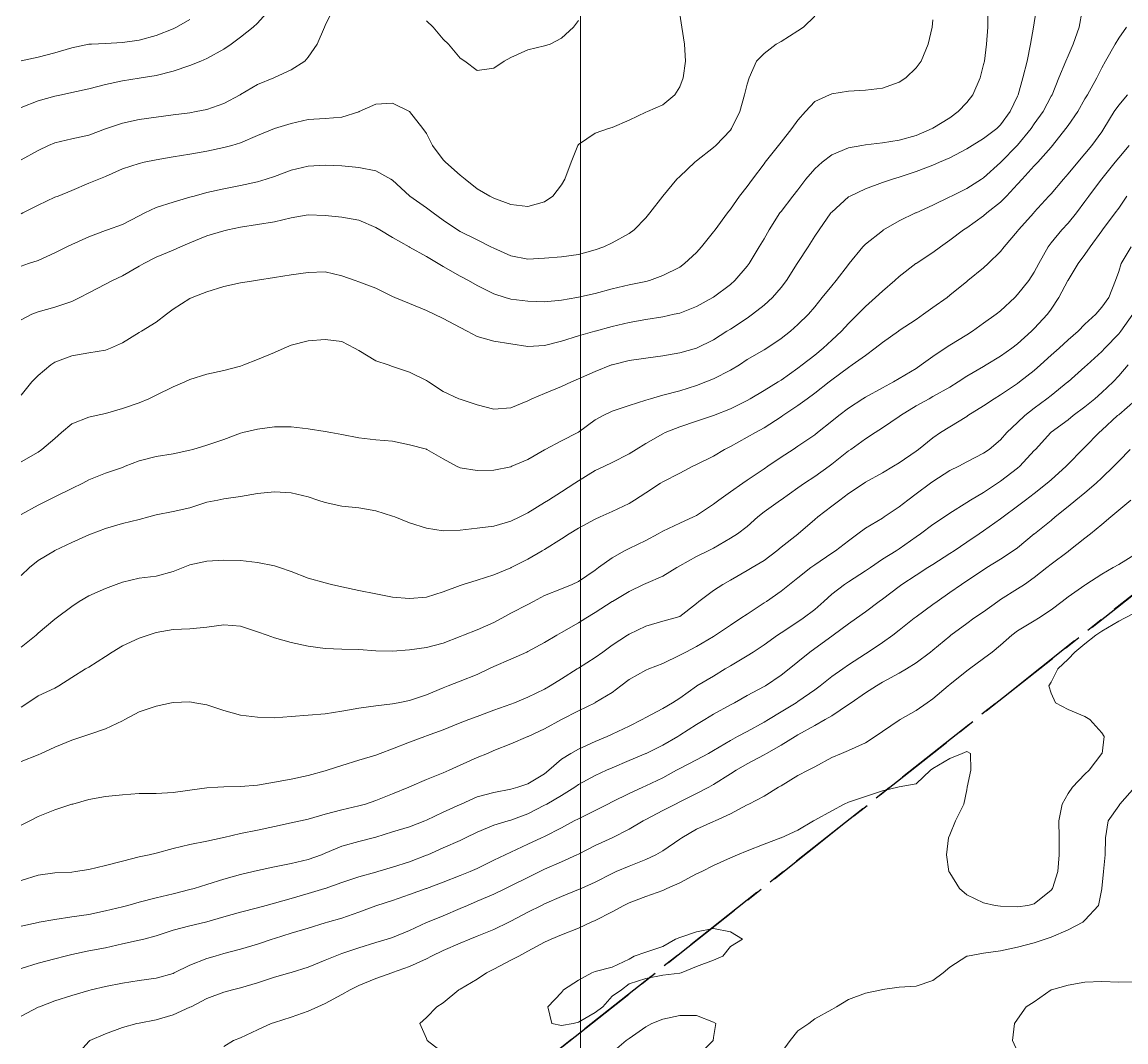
# Model space of a CAD drawing. Header units: centimetres. Extents: x 0 to 642158, y -847 to 649707.
# Drawn here: x 617150.28 to 617182.96, y 620206.21 to 620236.4 of the extents above; entities that cross this region are included whole.
import ezdxf

# ---------------------------------------------------------------- set-up
doc = ezdxf.new("R2010")
doc.units = ezdxf.units.CM
doc.header["$MEASUREMENT"] = 0
doc.linetypes.add('CENTERX2', pattern=[4, 2.5, -0.5, 0.5, -0.5])
doc.layers.add('MEV_grille', color=254, linetype='Continuous', lineweight=9)
doc.layers.add('WAL_topographie 0.5', color=253, linetype='Continuous', lineweight=20)
doc.layers.add('SPW_parcellaire cadastral', color=7, linetype='CENTERX2', lineweight=25, true_color=0xff0542)

# ---------------------------------------------------------------- blocks, each defined once
blk = doc.blocks.new('*U112')
at = {"layer": 'MEV_grille', "transparency": 33554687}
blk.add_lwpolyline([(0, 1825.476), (0, -1825.476)], dxfattribs=at)
blk = doc.blocks.new('*U113')
at = {"layer": 'MEV_grille', "color": 0, "linetype": 'ByBlock', "lineweight": -2, "transparency": 16777216}
blk.add_blockref('*U112', (1800, 0), dxfattribs=at)

msp = doc.modelspace()

# ---------------------------------------------------------------- linework, layer by layer
at = {"layer": 'SPW_parcellaire cadastral'}
for points in [[(617146.257, 620375.609), (617171.917, 620342.183), (617234.747, 620260.301), (617106.707, 620158.882), (617115.103, 620149.589), (617064.759, 620106.478), (617053.863, 620117.239), (616968.009, 620182.814), (616937.386, 620218.037), (616956.282, 620268.99), (616938.408, 620293.768), (616934.252, 620317.224), (616964.517, 620340.941), (617015.701, 620270.757), (617035.118, 620286.317), (617053.068, 620300.715), (617070.714, 620314.879), (617111.129, 620347.351), (617146.257, 620375.609)], [(617304.757, 620224.565), (617289.47, 620214.047), (617267.386, 620198.854), (617250.757, 620221.245), (617221.38, 620199.298), (617131.107, 620131.905), (617115.103, 620149.589), (617106.707, 620158.882), (617234.747, 620260.301), (617248.531, 620260.549), (617304.757, 620224.565)]]:
    msp.add_lwpolyline(points, dxfattribs=at)
at = {"layer": 'WAL_topographie 0.5'}
for points in [[(617157.587, 620236.75), (617157.25, 620236.366), (617157.122, 620236.25), (617156.75, 620235.953), (617156.469, 620235.75), (617156.25, 620235.605), (617155.75, 620235.325), (617155.574, 620235.25), (617155.25, 620235.113), (617154.75, 620234.952), (617154.25, 620234.822), (617153.805, 620234.75), (617153.75, 620234.741), (617153.25, 620234.666), (617152.75, 620234.557), (617152.25, 620234.428), (617151.75, 620234.313), (617151.447, 620234.25), (617151.25, 620234.209), (617150.75, 620234.069), (617150.25, 620233.876)], [(617159.473, 620236.75), (617159.25, 620236.298), (617159.229, 620236.25), (617159.014, 620235.75), (617158.75, 620235.363), (617158.646, 620235.25), (617158.25, 620234.993), (617157.75, 620234.759), (617157.73, 620234.75), (617157.25, 620234.553), (617156.75, 620234.261), (617156.733, 620234.25), (617156.25, 620233.99), (617155.75, 620233.816), (617155.431, 620233.75), (617155.25, 620233.718), (617154.75, 620233.653), (617154.25, 620233.591), (617153.75, 620233.514), (617153.25, 620233.407), (617152.78, 620233.25), (617152.75, 620233.239), (617152.25, 620233.059), (617151.75, 620232.946), (617151.25, 620232.831), (617151.065, 620232.75), (617150.75, 620232.598), (617150.25, 620232.321)], [(617178.871, 620236.75), (617178.872, 620236.25), (617178.833, 620235.75), (617178.774, 620235.25), (617178.75, 620235.149), (617178.65, 620234.75), (617178.425, 620234.25), (617178.25, 620234.021), (617177.999, 620233.75), (617177.75, 620233.571), (617177.25, 620233.262), (617177.227, 620233.25), (617176.75, 620233.049), (617176.25, 620232.903), (617175.75, 620232.824), (617175.25, 620232.768), (617175.142, 620232.75), (617174.75, 620232.677), (617174.25, 620232.471), (617173.97, 620232.25), (617173.75, 620232.062), (617173.486, 620231.75), (617173.25, 620231.44), (617173.102, 620231.25), (617172.75, 620230.793), (617172.718, 620230.75), (617172.401, 620230.25), (617172.25, 620229.989), (617172.103, 620229.75), (617171.803, 620229.25), (617171.75, 620229.18), (617171.387, 620228.75), (617171.25, 620228.634), (617170.75, 620228.261), (617170.734, 620228.25), (617170.25, 620227.982), (617169.75, 620227.788), (617169.583, 620227.75), (617169.25, 620227.677), (617168.75, 620227.594), (617168.25, 620227.509), (617167.75, 620227.391), (617167.25, 620227.254), (617167.234, 620227.25), (617166.75, 620227.112), (617166.25, 620226.955), (617165.75, 620226.822), (617165.25, 620226.794), (617164.75, 620226.875), (617164.25, 620226.957), (617163.75, 620227.097), (617163.453, 620227.25), (617163.25, 620227.364), (617162.75, 620227.623), (617162.476, 620227.75), (617162.25, 620227.859), (617161.75, 620228.067), (617161.314, 620228.25), (617161.25, 620228.276), (617160.75, 620228.526), (617160.25, 620228.715), (617160.14, 620228.75), (617159.75, 620228.892), (617159.25, 620229.003), (617158.75, 620228.985), (617158.25, 620228.923), (617157.75, 620228.837), (617157.25, 620228.757), (617157.196, 620228.75), (617156.75, 620228.686), (617156.25, 620228.571), (617155.75, 620228.419), (617155.314, 620228.25), (617155.25, 620228.221), (617154.75, 620227.899), (617154.55, 620227.75), (617154.25, 620227.521), (617153.812, 620227.25), (617153.75, 620227.214), (617153.25, 620226.902), (617152.901, 620226.75), (617152.75, 620226.69), (617152.25, 620226.608), (617151.75, 620226.524), (617151.25, 620226.329), (617151.134, 620226.25), (617150.75, 620225.942), (617150.569, 620225.75), (617150.25, 620225.36)], [(617180.306, 620236.75), (617180.25, 620236.383), (617180.23, 620236.25), (617180.14, 620235.75), (617180.035, 620235.25), (617179.91, 620234.75), (617179.769, 620234.25), (617179.75, 620234.207), (617179.536, 620233.75), (617179.25, 620233.358), (617179.139, 620233.25), (617178.75, 620232.956), (617178.41, 620232.75), (617178.25, 620232.648), (617177.75, 620232.381), (617177.441, 620232.25), (617177.25, 620232.169), (617176.75, 620231.974), (617176.25, 620231.807), (617176.049, 620231.75), (617175.75, 620231.648), (617175.25, 620231.47), (617174.794, 620231.25), (617174.75, 620231.224), (617174.25, 620230.776), (617174.229, 620230.75), (617173.876, 620230.25), (617173.75, 620230.067), (617173.55, 620229.75), (617173.25, 620229.28), (617173.232, 620229.25), (617172.912, 620228.75), (617172.75, 620228.542), (617172.496, 620228.25), (617172.25, 620228.019), (617171.906, 620227.75), (617171.75, 620227.64), (617171.25, 620227.313), (617171.15, 620227.25), (617170.75, 620226.991), (617170.25, 620226.752), (617170.245, 620226.75), (617169.75, 620226.608), (617169.25, 620226.521), (617168.75, 620226.456), (617168.25, 620226.378), (617167.75, 620226.258), (617167.729, 620226.25), (617167.25, 620226.058), (617166.75, 620225.838), (617166.545, 620225.75), (617166.25, 620225.611), (617165.75, 620225.408), (617165.368, 620225.25), (617165.25, 620225.191), (617164.75, 620224.977), (617164.25, 620224.943), (617163.75, 620225.071), (617163.25, 620225.237), (617163.213, 620225.25), (617162.75, 620225.468), (617162.313, 620225.75), (617162.25, 620225.793), (617161.75, 620226.037), (617161.25, 620226.204), (617161.12, 620226.25), (617160.75, 620226.373), (617160.25, 620226.677), (617160.122, 620226.75), (617159.75, 620226.949), (617159.25, 620227.004), (617158.75, 620226.961), (617158.25, 620226.839), (617158.039, 620226.75), (617157.75, 620226.622), (617157.25, 620226.414), (617156.848, 620226.25), (617156.75, 620226.215), (617156.25, 620226.084), (617155.75, 620225.981), (617155.25, 620225.818), (617155.099, 620225.75), (617154.75, 620225.606), (617154.25, 620225.352), (617154.033, 620225.25), (617153.75, 620225.127), (617153.25, 620224.958), (617152.75, 620224.813), (617152.467, 620224.75), (617152.25, 620224.7), (617151.75, 620224.511), (617151.445, 620224.25), (617151.25, 620224.073), (617150.867, 620223.75), (617150.75, 620223.67), (617150.25, 620223.378)], [(617181.671, 620236.75), (617181.576, 620236.25), (617181.403, 620235.75), (617181.25, 620235.402), (617181.186, 620235.25), (617180.977, 620234.75), (617180.774, 620234.25), (617180.75, 620234.205), (617180.512, 620233.75), (617180.25, 620233.385), (617180.159, 620233.25), (617179.75, 620232.756), (617179.745, 620232.75), (617179.255, 620232.25), (617179.25, 620232.244), (617178.75, 620231.791), (617178.691, 620231.75), (617178.25, 620231.473), (617177.8, 620231.25), (617177.75, 620231.224), (617177.25, 620230.983), (617176.75, 620230.759), (617176.728, 620230.75), (617176.25, 620230.518), (617175.787, 620230.25), (617175.75, 620230.224), (617175.25, 620229.829), (617175.171, 620229.75), (617174.771, 620229.25), (617174.75, 620229.224), (617174.386, 620228.75), (617174.25, 620228.593), (617173.972, 620228.25), (617173.75, 620227.971), (617173.559, 620227.75), (617173.25, 620227.444), (617173.033, 620227.25), (617172.75, 620227.031), (617172.333, 620226.75), (617172.25, 620226.7), (617171.75, 620226.407), (617171.516, 620226.25), (617171.25, 620226.092), (617170.75, 620225.841), (617170.528, 620225.75), (617170.25, 620225.641), (617169.75, 620225.481), (617169.25, 620225.351), (617168.889, 620225.25), (617168.75, 620225.209), (617168.25, 620225.053), (617167.75, 620224.884), (617167.479, 620224.75), (617167.25, 620224.624), (617166.75, 620224.258), (617166.736, 620224.25), (617166.25, 620224.005), (617165.77, 620223.75), (617165.75, 620223.739), (617165.25, 620223.45), (617164.782, 620223.25), (617164.75, 620223.236), (617164.25, 620223.137), (617163.75, 620223.127), (617163.25, 620223.205), (617163.138, 620223.25), (617162.75, 620223.471), (617162.263, 620223.75), (617162.25, 620223.755), (617161.75, 620223.89), (617161.25, 620223.99), (617160.75, 620224.038), (617160.25, 620224.094), (617159.75, 620224.192), (617159.417, 620224.25), (617159.25, 620224.284), (617158.75, 620224.362), (617158.25, 620224.421), (617157.75, 620224.42), (617157.25, 620224.35), (617156.816, 620224.25), (617156.75, 620224.233), (617156.25, 620224.045), (617155.75, 620223.878), (617155.333, 620223.75), (617155.25, 620223.727), (617154.75, 620223.614), (617154.25, 620223.535), (617153.75, 620223.413), (617153.329, 620223.25), (617153.25, 620223.218), (617152.75, 620223.049), (617152.25, 620222.848), (617152.078, 620222.75), (617151.75, 620222.59), (617151.25, 620222.345), (617151.053, 620222.25), (617150.75, 620222.101), (617150.25, 620221.82)], [(617169.75, 620236.637), (617169.811, 620236.25), (617169.892, 620235.75), (617169.921, 620235.25), (617169.848, 620234.75), (617169.75, 620234.482), (617169.604, 620234.25), (617169.25, 620233.952), (617168.792, 620233.75), (617168.75, 620233.733), (617168.25, 620233.495), (617167.75, 620233.285), (617167.638, 620233.25), (617167.25, 620233.112), (617166.75, 620232.773), (617166.732, 620232.75), (617166.533, 620232.25), (617166.35, 620231.75), (617166.25, 620231.579), (617165.998, 620231.25), (617165.75, 620231.08), (617165.25, 620230.944), (617164.75, 620231.001), (617164.25, 620231.186), (617164.128, 620231.25), (617163.75, 620231.47), (617163.394, 620231.75), (617163.25, 620231.868), (617162.816, 620232.25), (617162.75, 620232.325), (617162.43, 620232.75), (617162.25, 620233.107), (617162.147, 620233.25), (617161.753, 620233.75), (617161.75, 620233.754), (617161.25, 620234.004), (617160.75, 620233.975), (617160.258, 620233.75), (617160.25, 620233.748), (617159.75, 620233.591), (617159.25, 620233.545), (617158.75, 620233.517), (617158.25, 620233.402), (617157.756, 620233.25), (617157.75, 620233.248), (617157.25, 620233.043), (617156.75, 620232.827), (617156.485, 620232.75), (617156.25, 620232.689), (617155.75, 620232.584), (617155.25, 620232.491), (617154.75, 620232.417), (617154.25, 620232.326), (617153.895, 620232.25), (617153.75, 620232.216), (617153.25, 620232.053), (617152.75, 620231.83), (617152.547, 620231.75), (617152.25, 620231.628), (617151.75, 620231.415), (617151.344, 620231.25), (617151.25, 620231.214), (617150.75, 620230.977), (617150.3, 620230.75), (617150.25, 620230.727)], [(617173.75, 620236.577), (617173.417, 620236.25), (617173.25, 620236.143), (617172.75, 620235.829), (617172.611, 620235.75), (617172.25, 620235.471), (617172.028, 620235.25), (617171.803, 620234.75), (617171.75, 620234.565), (617171.673, 620234.25), (617171.534, 620233.75), (617171.284, 620233.25), (617171.25, 620233.205), (617170.824, 620232.75), (617170.75, 620232.686), (617170.25, 620232.295), (617170.197, 620232.25), (617169.75, 620231.832), (617169.666, 620231.75), (617169.25, 620231.25), (617169.25, 620231.25), (617168.862, 620230.75), (617168.75, 620230.61), (617168.404, 620230.25), (617168.25, 620230.143), (617167.75, 620229.871), (617167.503, 620229.75), (617167.25, 620229.661), (617166.75, 620229.519), (617166.25, 620229.456), (617165.75, 620229.408), (617165.25, 620229.385), (617164.75, 620229.486), (617164.25, 620229.704), (617164.156, 620229.75), (617163.75, 620229.955), (617163.25, 620230.204), (617163.17, 620230.25), (617162.75, 620230.537), (617162.452, 620230.75), (617162.25, 620230.899), (617161.759, 620231.25), (617161.75, 620231.257), (617161.25, 620231.72), (617161.201, 620231.75), (617160.75, 620232.002), (617160.25, 620232.097), (617159.75, 620232.142), (617159.25, 620232.17), (617158.75, 620232.139), (617158.25, 620232.015), (617157.75, 620231.831), (617157.505, 620231.75), (617157.25, 620231.673), (617156.75, 620231.566), (617156.25, 620231.467), (617155.75, 620231.356), (617155.372, 620231.25), (617155.25, 620231.214), (617154.75, 620231.07), (617154.25, 620230.913), (617153.909, 620230.75), (617153.75, 620230.668), (617153.25, 620230.406), (617152.811, 620230.25), (617152.75, 620230.229), (617152.25, 620230.046), (617151.75, 620229.819), (617151.603, 620229.75), (617151.25, 620229.571), (617150.75, 620229.342), (617150.472, 620229.25), (617150.25, 620229.178)], [(617155.25, 620236.477), (617154.849, 620236.25), (617154.75, 620236.203), (617154.25, 620236.002), (617153.75, 620235.868), (617153.25, 620235.8), (617152.75, 620235.773), (617152.329, 620235.75), (617152.25, 620235.745), (617151.75, 620235.644), (617151.25, 620235.487), (617150.75, 620235.366), (617150.25, 620235.256)], [(617177.25, 620236.467), (617177.222, 620236.25), (617177.111, 620235.75), (617176.9, 620235.25), (617176.75, 620235.052), (617176.442, 620234.75), (617176.25, 620234.62), (617175.75, 620234.444), (617175.25, 620234.391), (617174.75, 620234.356), (617174.25, 620234.279), (617174.189, 620234.25), (617173.75, 620234.047), (617173.474, 620233.75), (617173.25, 620233.495), (617173.072, 620233.25), (617172.75, 620232.844), (617172.68, 620232.75), (617172.282, 620232.25), (617172.25, 620232.209), (617171.91, 620231.75), (617171.75, 620231.533), (617171.522, 620231.25), (617171.25, 620230.868), (617171.164, 620230.75), (617170.798, 620230.25), (617170.75, 620230.188), (617170.393, 620229.75), (617170.25, 620229.576), (617169.893, 620229.25), (617169.75, 620229.147), (617169.25, 620228.896), (617168.851, 620228.75), (617168.75, 620228.722), (617168.25, 620228.621), (617167.75, 620228.505), (617167.25, 620228.366), (617166.75, 620228.259), (617166.701, 620228.25), (617166.25, 620228.166), (617165.75, 620228.115), (617165.25, 620228.136), (617164.75, 620228.202), (617164.587, 620228.25), (617164.25, 620228.355), (617163.75, 620228.607), (617163.497, 620228.75), (617163.25, 620228.882), (617162.75, 620229.166), (617162.603, 620229.25), (617162.25, 620229.459), (617161.75, 620229.742), (617161.735, 620229.75), (617161.25, 620230.023), (617160.871, 620230.25), (617160.75, 620230.324), (617160.25, 620230.535), (617159.75, 620230.628), (617159.25, 620230.678), (617158.75, 620230.695), (617158.25, 620230.603), (617157.75, 620230.484), (617157.25, 620230.406), (617156.75, 620230.329), (617156.369, 620230.25), (617156.25, 620230.224), (617155.75, 620230.075), (617155.25, 620229.871), (617154.971, 620229.75), (617154.75, 620229.65), (617154.25, 620229.439), (617153.88, 620229.25), (617153.75, 620229.179), (617153.25, 620228.893), (617152.955, 620228.75), (617152.75, 620228.641), (617152.25, 620228.385), (617151.992, 620228.25), (617151.75, 620228.131), (617151.25, 620227.958), (617150.75, 620227.824), (617150.571, 620227.75), (617150.25, 620227.586)], [(617166.75, 620236.448), (617166.61, 620236.25), (617166.25, 620235.926), (617165.91, 620235.75), (617165.75, 620235.696), (617165.25, 620235.577), (617164.75, 620235.353), (617164.556, 620235.25), (617164.25, 620235.039), (617163.75, 620234.966), (617163.39, 620235.25), (617163.25, 620235.335), (617162.907, 620235.75), (617162.75, 620235.895), (617162.449, 620236.25), (617162.25, 620236.442)], [(617182.978, 620236.25), (617182.75, 620235.93), (617182.646, 620235.75), (617182.362, 620235.25), (617182.25, 620235.051), (617182.102, 620234.75), (617181.82, 620234.25), (617181.75, 620234.129), (617181.543, 620233.75), (617181.25, 620233.337), (617181.187, 620233.25), (617180.789, 620232.75), (617180.75, 620232.702), (617180.352, 620232.25), (617180.25, 620232.144), (617179.888, 620231.75), (617179.75, 620231.599), (617179.427, 620231.25), (617179.25, 620231.073), (617178.846, 620230.75), (617178.75, 620230.666), (617178.25, 620230.312), (617178.153, 620230.25), (617177.75, 620229.949), (617177.471, 620229.75), (617177.25, 620229.582), (617176.75, 620229.254), (617176.744, 620229.25), (617176.25, 620228.865), (617176.121, 620228.75), (617175.75, 620228.439), (617175.55, 620228.25), (617175.25, 620227.98), (617175.027, 620227.75), (617174.75, 620227.478), (617174.54, 620227.25), (617174.25, 620226.989), (617173.997, 620226.75), (617173.75, 620226.543), (617173.379, 620226.25), (617173.25, 620226.152), (617172.75, 620225.801), (617172.664, 620225.75), (617172.25, 620225.495), (617171.841, 620225.25), (617171.75, 620225.196), (617171.25, 620224.949), (617170.75, 620224.751), (617170.746, 620224.75), (617170.25, 620224.584), (617169.75, 620224.415), (617169.324, 620224.25), (617169.25, 620224.215), (617168.75, 620223.928), (617168.457, 620223.75), (617168.25, 620223.619), (617167.75, 620223.358), (617167.528, 620223.25), (617167.25, 620223.125), (617166.75, 620222.82), (617166.645, 620222.75), (617166.25, 620222.491), (617165.863, 620222.25), (617165.75, 620222.18), (617165.25, 620221.87), (617165.015, 620221.75), (617164.75, 620221.624), (617164.25, 620221.478), (617163.75, 620221.413), (617163.25, 620221.357), (617162.75, 620221.343), (617162.25, 620221.422), (617161.75, 620221.575), (617161.314, 620221.75), (617161.25, 620221.776), (617160.75, 620221.934), (617160.25, 620222.017), (617159.75, 620222.069), (617159.25, 620222.173), (617159.033, 620222.25), (617158.75, 620222.345), (617158.25, 620222.46), (617157.75, 620222.492), (617157.25, 620222.446), (617156.75, 620222.352), (617156.25, 620222.289), (617156.07, 620222.25), (617155.75, 620222.184), (617155.25, 620222.023), (617154.75, 620221.908), (617154.25, 620221.808), (617154.035, 620221.75), (617153.75, 620221.672), (617153.25, 620221.553), (617152.75, 620221.412), (617152.333, 620221.25), (617152.25, 620221.219), (617151.75, 620220.998), (617151.25, 620220.754), (617151.242, 620220.75), (617150.75, 620220.458), (617150.499, 620220.25), (617150.25, 620220.017)], [(617183.01, 620234.25), (617182.75, 620233.938), (617182.617, 620233.75), (617182.312, 620233.25), (617182.25, 620233.157), (617181.958, 620232.75), (617181.75, 620232.503), (617181.536, 620232.25), (617181.25, 620231.907), (617181.111, 620231.75), (617180.75, 620231.322), (617180.683, 620231.25), (617180.25, 620230.77), (617180.231, 620230.75), (617179.781, 620230.25), (617179.75, 620230.207), (617179.36, 620229.75), (617179.25, 620229.612), (617178.884, 620229.25), (617178.75, 620229.124), (617178.283, 620228.75), (617178.25, 620228.725), (617177.75, 620228.315), (617177.672, 620228.25), (617177.25, 620227.948), (617176.97, 620227.75), (617176.75, 620227.598), (617176.25, 620227.266), (617176.227, 620227.25), (617175.75, 620226.919), (617175.538, 620226.75), (617175.25, 620226.534), (617174.861, 620226.25), (617174.75, 620226.176), (617174.25, 620225.806), (617174.178, 620225.75), (617173.75, 620225.419), (617173.525, 620225.25), (617173.25, 620225.048), (617172.8, 620224.75), (617172.75, 620224.717), (617172.25, 620224.386), (617171.99, 620224.25), (617171.75, 620224.114), (617171.25, 620223.84), (617171.074, 620223.75), (617170.75, 620223.549), (617170.25, 620223.302), (617170.141, 620223.25), (617169.75, 620223.05), (617169.25, 620222.792), (617169.184, 620222.75), (617168.75, 620222.466), (617168.409, 620222.25), (617168.25, 620222.153), (617167.75, 620221.915), (617167.393, 620221.75), (617167.25, 620221.687), (617166.75, 620221.421), (617166.479, 620221.25), (617166.25, 620221.103), (617165.75, 620220.791), (617165.679, 620220.75), (617165.25, 620220.503), (617164.76, 620220.25), (617164.75, 620220.245), (617164.25, 620220.038), (617163.75, 620219.879), (617163.335, 620219.75), (617163.25, 620219.722), (617162.75, 620219.536), (617162.25, 620219.377), (617161.75, 620219.331), (617161.25, 620219.377), (617160.75, 620219.474), (617160.25, 620219.571), (617159.75, 620219.677), (617159.436, 620219.75), (617159.25, 620219.798), (617158.75, 620219.938), (617158.25, 620220.131), (617157.898, 620220.25), (617157.75, 620220.298), (617157.25, 620220.404), (617156.75, 620220.461), (617156.25, 620220.467), (617155.75, 620220.437), (617155.25, 620220.328), (617155.05, 620220.25), (617154.75, 620220.132), (617154.25, 620220), (617153.75, 620219.939), (617153.25, 620219.821), (617153.064, 620219.75), (617152.75, 620219.632), (617152.25, 620219.419), (617151.965, 620219.25), (617151.75, 620219.099), (617151.284, 620218.75), (617151.25, 620218.724), (617150.75, 620218.306), (617150.692, 620218.25), (617150.25, 620217.892)], [(617183.063, 620232.75), (617182.75, 620232.385), (617182.641, 620232.25), (617182.25, 620231.762), (617182.24, 620231.75), (617181.867, 620231.25), (617181.75, 620231.086), (617181.504, 620230.75), (617181.25, 620230.449), (617181.068, 620230.25), (617180.75, 620229.867), (617180.664, 620229.75), (617180.387, 620229.25), (617180.25, 620228.999), (617180.084, 620228.75), (617179.75, 620228.332), (617179.67, 620228.25), (617179.25, 620227.853), (617179.117, 620227.75), (617178.75, 620227.484), (617178.417, 620227.25), (617178.25, 620227.144), (617177.75, 620226.838), (617177.615, 620226.75), (617177.25, 620226.503), (617176.904, 620226.25), (617176.75, 620226.149), (617176.25, 620225.849), (617176.083, 620225.75), (617175.75, 620225.571), (617175.25, 620225.299), (617175.173, 620225.25), (617174.75, 620224.969), (617174.461, 620224.75), (617174.25, 620224.582), (617173.833, 620224.25), (617173.75, 620224.182), (617173.25, 620223.841), (617173.11, 620223.75), (617172.75, 620223.516), (617172.356, 620223.25), (617172.25, 620223.177), (617171.75, 620222.839), (617171.621, 620222.75), (617171.25, 620222.493), (617170.908, 620222.25), (617170.75, 620222.132), (617170.25, 620221.795), (617170.159, 620221.75), (617169.75, 620221.563), (617169.25, 620221.326), (617169.117, 620221.25), (617168.75, 620221.048), (617168.25, 620220.815), (617168.12, 620220.75), (617167.75, 620220.544), (617167.349, 620220.25), (617167.25, 620220.179), (617166.75, 620219.838), (617166.567, 620219.75), (617166.25, 620219.625), (617165.75, 620219.421), (617165.417, 620219.25), (617165.25, 620219.162), (617164.75, 620218.899), (617164.488, 620218.75), (617164.25, 620218.626), (617163.75, 620218.407), (617163.348, 620218.25), (617163.25, 620218.21), (617162.75, 620218.011), (617162.25, 620217.881), (617161.75, 620217.819), (617161.25, 620217.776), (617160.75, 620217.787), (617160.25, 620217.827), (617159.75, 620217.836), (617159.25, 620217.858), (617158.75, 620217.923), (617158.25, 620218.033), (617157.75, 620218.171), (617157.535, 620218.25), (617157.25, 620218.344), (617156.75, 620218.514), (617156.25, 620218.554), (617155.75, 620218.49), (617155.25, 620218.442), (617154.75, 620218.414), (617154.25, 620218.327), (617154.01, 620218.25), (617153.75, 620218.158), (617153.25, 620217.936), (617152.947, 620217.75), (617152.75, 620217.623), (617152.25, 620217.302), (617152.16, 620217.25), (617151.75, 620217), (617151.369, 620216.75), (617151.25, 620216.684), (617150.75, 620216.45), (617150.453, 620216.25), (617150.25, 620216.114)], [(617182.987, 620231.25), (617182.75, 620230.895), (617182.648, 620230.75), (617182.27, 620230.25), (617182.25, 620230.222), (617181.903, 620229.75), (617181.75, 620229.522), (617181.55, 620229.25), (617181.25, 620228.758), (617181.246, 620228.75), (617180.98, 620228.25), (617180.75, 620227.904), (617180.637, 620227.75), (617180.25, 620227.33), (617180.169, 620227.25), (617179.75, 620226.878), (617179.585, 620226.75), (617179.25, 620226.508), (617178.825, 620226.25), (617178.75, 620226.206), (617178.25, 620225.917), (617177.993, 620225.75), (617177.75, 620225.597), (617177.25, 620225.312), (617177.134, 620225.25), (617176.75, 620225.038), (617176.289, 620224.75), (617176.25, 620224.722), (617175.75, 620224.386), (617175.535, 620224.25), (617175.25, 620224.066), (617174.816, 620223.75), (617174.75, 620223.703), (617174.25, 620223.31), (617174.171, 620223.25), (617173.75, 620222.949), (617173.45, 620222.75), (617173.25, 620222.611), (617172.75, 620222.258), (617172.738, 620222.25), (617172.25, 620221.899), (617172.064, 620221.75), (617171.75, 620221.468), (617171.46, 620221.25), (617171.25, 620221.118), (617170.75, 620220.83), (617170.592, 620220.75), (617170.25, 620220.578), (617169.75, 620220.3), (617169.669, 620220.25), (617169.25, 620219.996), (617168.75, 620219.782), (617168.681, 620219.75), (617168.25, 620219.54), (617167.761, 620219.25), (617167.75, 620219.244), (617167.25, 620218.918), (617166.966, 620218.75), (617166.75, 620218.616), (617166.25, 620218.332), (617166.108, 620218.25), (617165.75, 620218.035), (617165.25, 620217.762), (617165.223, 620217.75), (617164.75, 620217.535), (617164.25, 620217.325), (617164.094, 620217.25), (617163.75, 620217.089), (617163.25, 620216.886), (617162.898, 620216.75), (617162.75, 620216.693), (617162.25, 620216.487), (617161.75, 620216.318), (617161.417, 620216.25), (617161.25, 620216.217), (617160.75, 620216.156), (617160.25, 620216.086), (617159.75, 620215.999), (617159.25, 620215.925), (617158.75, 620215.879), (617158.25, 620215.838), (617157.75, 620215.802), (617157.25, 620215.821), (617156.75, 620215.883), (617156.25, 620216.016), (617155.75, 620216.183), (617155.393, 620216.25), (617155.25, 620216.279), (617154.75, 620216.261), (617154.705, 620216.25), (617154.25, 620216.15), (617153.75, 620215.984), (617153.318, 620215.75), (617153.25, 620215.716), (617152.75, 620215.48), (617152.25, 620215.311), (617152.077, 620215.25), (617151.75, 620215.14), (617151.25, 620214.938), (617150.842, 620214.75), (617150.75, 620214.709), (617150.25, 620214.506)], [(617183.113, 620229.75), (617182.823, 620229.25), (617182.75, 620229.015), (617182.656, 620228.75), (617182.457, 620228.25), (617182.25, 620227.958), (617182.07, 620227.75), (617181.75, 620227.46), (617181.544, 620227.25), (617181.25, 620226.995), (617180.985, 620226.75), (617180.75, 620226.536), (617180.436, 620226.25), (617180.25, 620226.088), (617179.814, 620225.75), (617179.75, 620225.703), (617179.25, 620225.368), (617179.06, 620225.25), (617178.75, 620225.041), (617178.284, 620224.75), (617178.25, 620224.728), (617177.75, 620224.423), (617177.47, 620224.25), (617177.25, 620224.096), (617176.821, 620223.75), (617176.75, 620223.694), (617176.25, 620223.349), (617176.085, 620223.25), (617175.75, 620223.056), (617175.25, 620222.775), (617175.21, 620222.75), (617174.75, 620222.44), (617174.487, 620222.25), (617174.25, 620222.065), (617173.843, 620221.75), (617173.75, 620221.67), (617173.262, 620221.25), (617173.25, 620221.241), (617172.75, 620220.854), (617172.631, 620220.75), (617172.25, 620220.465), (617171.894, 620220.25), (617171.75, 620220.165), (617171.25, 620219.877), (617171.027, 620219.75), (617170.75, 620219.575), (617170.318, 620219.25), (617170.25, 620219.191), (617169.75, 620218.807), (617169.573, 620218.75), (617169.25, 620218.66), (617168.75, 620218.515), (617168.25, 620218.28), (617168.201, 620218.25), (617167.75, 620217.95), (617167.474, 620217.75), (617167.25, 620217.586), (617166.75, 620217.274), (617166.713, 620217.25), (617166.25, 620216.957), (617165.919, 620216.75), (617165.75, 620216.654), (617165.25, 620216.411), (617164.86, 620216.25), (617164.75, 620216.207), (617164.25, 620216.026), (617163.75, 620215.84), (617163.51, 620215.75), (617163.25, 620215.65), (617162.75, 620215.449), (617162.25, 620215.265), (617162.207, 620215.25), (617161.75, 620215.08), (617161.25, 620214.885), (617160.882, 620214.75), (617160.75, 620214.7), (617160.25, 620214.546), (617159.75, 620214.392), (617159.314, 620214.25), (617159.25, 620214.232), (617158.75, 620214.099), (617158.25, 620213.99), (617157.75, 620213.898), (617157.25, 620213.807), (617156.75, 620213.766), (617156.25, 620213.763), (617156.073, 620213.75), (617155.75, 620213.726), (617155.25, 620213.665), (617154.75, 620213.595), (617154.25, 620213.557), (617153.75, 620213.561), (617153.25, 620213.525), (617152.75, 620213.473), (617152.25, 620213.389), (617151.778, 620213.25), (617151.75, 620213.242), (617151.25, 620213.078), (617150.75, 620212.882), (617150.51, 620212.75), (617150.25, 620212.621)], [(617183.171, 620227.75), (617182.81, 620227.25), (617182.75, 620227.175), (617182.342, 620226.75), (617182.25, 620226.652), (617181.814, 620226.25), (617181.75, 620226.19), (617181.25, 620225.755), (617181.245, 620225.75), (617180.75, 620225.348), (617180.624, 620225.25), (617180.25, 620224.973), (617179.966, 620224.75), (617179.75, 620224.543), (617179.439, 620224.25), (617179.25, 620224.036), (617178.909, 620223.75), (617178.75, 620223.638), (617178.25, 620223.38), (617178.011, 620223.25), (617177.75, 620223.121), (617177.25, 620222.804), (617177.174, 620222.75), (617176.75, 620222.439), (617176.504, 620222.25), (617176.25, 620222.047), (617175.805, 620221.75), (617175.75, 620221.716), (617175.25, 620221.421), (617175.025, 620221.25), (617174.75, 620221.045), (617174.359, 620220.75), (617174.25, 620220.675), (617173.75, 620220.334), (617173.631, 620220.25), (617173.25, 620219.946), (617173.002, 620219.75), (617172.75, 620219.55), (617172.319, 620219.25), (617172.25, 620219.205), (617171.75, 620218.875), (617171.563, 620218.75), (617171.25, 620218.547), (617170.807, 620218.25), (617170.75, 620218.215), (617170.25, 620217.914), (617169.932, 620217.75), (617169.75, 620217.654), (617169.25, 620217.41), (617168.841, 620217.25), (617168.75, 620217.21), (617168.25, 620216.933), (617168.01, 620216.75), (617167.75, 620216.552), (617167.25, 620216.253), (617167.244, 620216.25), (617166.75, 620216.008), (617166.253, 620215.75), (617166.25, 620215.749), (617165.75, 620215.48), (617165.26, 620215.25), (617165.25, 620215.245), (617164.75, 620215.035), (617164.25, 620214.83), (617164.056, 620214.75), (617163.75, 620214.626), (617163.25, 620214.402), (617162.926, 620214.25), (617162.75, 620214.17), (617162.25, 620213.98), (617161.75, 620213.762), (617161.725, 620213.75), (617161.25, 620213.547), (617160.75, 620213.356), (617160.444, 620213.25), (617160.25, 620213.192), (617159.75, 620213.078), (617159.25, 620212.948), (617158.75, 620212.8), (617158.518, 620212.75), (617158.25, 620212.691), (617157.75, 620212.584), (617157.25, 620212.475), (617156.75, 620212.375), (617156.25, 620212.26), (617156.203, 620212.25), (617155.75, 620212.15), (617155.25, 620212.054), (617154.75, 620211.929), (617154.25, 620211.793), (617154.037, 620211.75), (617153.75, 620211.685), (617153.25, 620211.56), (617152.75, 620211.429), (617152.25, 620211.316), (617151.861, 620211.25), (617151.75, 620211.235), (617151.25, 620211.21), (617150.75, 620211.14), (617150.25, 620210.986)], [(617183.028, 620226.25), (617182.75, 620225.933), (617182.582, 620225.75), (617182.25, 620225.43), (617182.045, 620225.25), (617181.75, 620225.014), (617181.402, 620224.75), (617181.25, 620224.629), (617180.75, 620224.256), (617180.743, 620224.25), (617180.282, 620223.75), (617180.25, 620223.716), (617179.821, 620223.25), (617179.75, 620223.191), (617179.25, 620222.81), (617179.157, 620222.75), (617178.75, 620222.476), (617178.357, 620222.25), (617178.25, 620222.182), (617177.75, 620221.858), (617177.588, 620221.75), (617177.25, 620221.525), (617176.88, 620221.25), (617176.75, 620221.158), (617176.25, 620220.804), (617176.16, 620220.75), (617175.75, 620220.498), (617175.398, 620220.25), (617175.25, 620220.15), (617174.75, 620219.828), (617174.633, 620219.75), (617174.25, 620219.462), (617174.02, 620219.25), (617173.75, 620219.011), (617173.406, 620218.75), (617173.25, 620218.643), (617172.75, 620218.32), (617172.644, 620218.25), (617172.25, 620217.966), (617171.927, 620217.75), (617171.75, 620217.636), (617171.25, 620217.34), (617171.095, 620217.25), (617170.75, 620217.04), (617170.261, 620216.75), (617170.25, 620216.744), (617169.75, 620216.388), (617169.535, 620216.25), (617169.25, 620216.08), (617168.75, 620215.815), (617168.643, 620215.75), (617168.25, 620215.559), (617167.75, 620215.319), (617167.603, 620215.25), (617167.25, 620215.099), (617166.75, 620214.874), (617166.522, 620214.75), (617166.25, 620214.582), (617165.878, 620214.25), (617165.75, 620214.141), (617165.25, 620213.847), (617164.962, 620213.75), (617164.75, 620213.692), (617164.25, 620213.595), (617163.75, 620213.46), (617163.278, 620213.25), (617163.25, 620213.238), (617162.75, 620213.01), (617162.25, 620212.772), (617162.199, 620212.75), (617161.75, 620212.574), (617161.25, 620212.423), (617160.75, 620212.27), (617160.673, 620212.25), (617160.25, 620212.14), (617159.75, 620212.001), (617159.25, 620211.791), (617159.14, 620211.75), (617158.75, 620211.612), (617158.25, 620211.493), (617157.75, 620211.387), (617157.25, 620211.282), (617157.117, 620211.25), (617156.75, 620211.165), (617156.25, 620211.024), (617155.75, 620210.863), (617155.375, 620210.75), (617155.25, 620210.715), (617154.75, 620210.595), (617154.25, 620210.476), (617153.75, 620210.341), (617153.41, 620210.25), (617153.25, 620210.209), (617152.75, 620210.085), (617152.25, 620209.982), (617151.75, 620209.908), (617151.25, 620209.835), (617150.785, 620209.75), (617150.75, 620209.744), (617150.25, 620209.629)], [(617183.25, 620225.203), (617182.75, 620224.777), (617182.718, 620224.75), (617182.25, 620224.32), (617182.17, 620224.25), (617181.75, 620223.818), (617181.68, 620223.75), (617181.25, 620223.313), (617181.189, 620223.25), (617180.75, 620222.849), (617180.635, 620222.75), (617180.25, 620222.445), (617179.986, 620222.25), (617179.75, 620222.071), (617179.326, 620221.75), (617179.25, 620221.693), (617178.75, 620221.342), (617178.613, 620221.25), (617178.25, 620221.008), (617177.873, 620220.75), (617177.75, 620220.666), (617177.25, 620220.345), (617177.102, 620220.25), (617176.75, 620220.022), (617176.332, 620219.75), (617176.25, 620219.692), (617175.75, 620219.315), (617175.658, 620219.25), (617175.25, 620218.936), (617174.985, 620218.75), (617174.75, 620218.589), (617174.295, 620218.25), (617174.25, 620218.219), (617173.75, 620217.857), (617173.607, 620217.75), (617173.25, 620217.461), (617172.989, 620217.25), (617172.75, 620217.067), (617172.288, 620216.75), (617172.25, 620216.726), (617171.75, 620216.46), (617171.374, 620216.25), (617171.25, 620216.184), (617170.75, 620215.906), (617170.495, 620215.75), (617170.25, 620215.601), (617169.75, 620215.284), (617169.695, 620215.25), (617169.25, 620214.991), (617168.762, 620214.75), (617168.75, 620214.744), (617168.25, 620214.537), (617167.75, 620214.323), (617167.583, 620214.25), (617167.25, 620214.097), (617166.75, 620213.828), (617166.645, 620213.75), (617166.25, 620213.502), (617165.815, 620213.25), (617165.75, 620213.214), (617165.25, 620212.964), (617164.75, 620212.773), (617164.668, 620212.75), (617164.25, 620212.621), (617163.75, 620212.418), (617163.404, 620212.25), (617163.25, 620212.172), (617162.75, 620211.95), (617162.292, 620211.75), (617162.25, 620211.732), (617161.75, 620211.543), (617161.25, 620211.384), (617160.813, 620211.25), (617160.75, 620211.231), (617160.25, 620211.09), (617159.75, 620210.928), (617159.25, 620210.751), (617159.246, 620210.75), (617158.75, 620210.599), (617158.25, 620210.454), (617157.75, 620210.315), (617157.507, 620210.25), (617157.25, 620210.18), (617156.75, 620210.053), (617156.25, 620209.91), (617155.75, 620209.761), (617155.705, 620209.75), (617155.25, 620209.642), (617154.75, 620209.512), (617154.25, 620209.349), (617153.879, 620209.25), (617153.75, 620209.216), (617153.25, 620209.108), (617152.75, 620208.996), (617152.25, 620208.9), (617151.75, 620208.798), (617151.551, 620208.75), (617151.25, 620208.67), (617150.75, 620208.542), (617150.25, 620208.38)], [(617183.084, 620223.75), (617182.75, 620223.401), (617182.605, 620223.25), (617182.25, 620222.908), (617182.08, 620222.75), (617181.75, 620222.465), (617181.484, 620222.25), (617181.25, 620222.063), (617180.872, 620221.75), (617180.75, 620221.647), (617180.254, 620221.25), (617180.25, 620221.247), (617179.75, 620220.84), (617179.627, 620220.75), (617179.25, 620220.496), (617178.847, 620220.25), (617178.75, 620220.189), (617178.25, 620219.86), (617178.092, 620219.75), (617177.75, 620219.513), (617177.376, 620219.25), (617177.25, 620219.158), (617176.75, 620218.792), (617176.695, 620218.75), (617176.25, 620218.398), (617176.061, 620218.25), (617175.75, 620218.031), (617175.33, 620217.75), (617175.25, 620217.698), (617174.75, 620217.367), (617174.577, 620217.25), (617174.25, 620217.024), (617173.907, 620216.75), (617173.75, 620216.633), (617173.25, 620216.285), (617173.198, 620216.25), (617172.75, 620215.979), (617172.377, 620215.75), (617172.25, 620215.675), (617171.75, 620215.402), (617171.466, 620215.25), (617171.25, 620215.134), (617170.75, 620214.836), (617170.601, 620214.75), (617170.25, 620214.56), (617169.75, 620214.3), (617169.66, 620214.25), (617169.25, 620214.03), (617168.75, 620213.79), (617168.659, 620213.75), (617168.25, 620213.56), (617167.75, 620213.313), (617167.624, 620213.25), (617167.25, 620213.057), (617166.75, 620212.814), (617166.626, 620212.75), (617166.25, 620212.55), (617165.75, 620212.291), (617165.662, 620212.25), (617165.25, 620212.062), (617164.75, 620211.829), (617164.582, 620211.75), (617164.25, 620211.586), (617163.75, 620211.34), (617163.544, 620211.25), (617163.25, 620211.134), (617162.75, 620210.936), (617162.25, 620210.751), (617162.246, 620210.75), (617161.75, 620210.574), (617161.25, 620210.398), (617160.783, 620210.25), (617160.75, 620210.239), (617160.25, 620210.051), (617159.75, 620209.872), (617159.325, 620209.75), (617159.25, 620209.728), (617158.75, 620209.579), (617158.25, 620209.425), (617157.75, 620209.272), (617157.684, 620209.25), (617157.25, 620209.102), (617156.75, 620208.949), (617156.25, 620208.826), (617156, 620208.75), (617155.75, 620208.673), (617155.25, 620208.475), (617154.777, 620208.25), (617154.75, 620208.236), (617154.25, 620208.09), (617153.75, 620208.023), (617153.25, 620207.942), (617152.75, 620207.848), (617152.328, 620207.75), (617152.25, 620207.73), (617151.75, 620207.576), (617151.25, 620207.421), (617150.792, 620207.25), (617150.75, 620207.232), (617150.25, 620206.968)], [(617183.105, 620222.25), (617182.75, 620221.95), (617182.518, 620221.75), (617182.25, 620221.522), (617181.915, 620221.25), (617181.75, 620221.126), (617181.277, 620220.75), (617181.25, 620220.73), (617180.75, 620220.355), (617180.621, 620220.25), (617180.25, 620219.956), (617179.957, 620219.75), (617179.75, 620219.619), (617179.25, 620219.304), (617179.173, 620219.25), (617178.75, 620218.94), (617178.463, 620218.75), (617178.25, 620218.596), (617177.782, 620218.25), (617177.75, 620218.225), (617177.25, 620217.81), (617177.175, 620217.75), (617176.75, 620217.428), (617176.466, 620217.25), (617176.25, 620217.125), (617175.75, 620216.854), (617175.576, 620216.75), (617175.25, 620216.538), (617174.824, 620216.25), (617174.75, 620216.196), (617174.25, 620215.866), (617174.057, 620215.75), (617173.75, 620215.577), (617173.25, 620215.297), (617173.17, 620215.25), (617172.75, 620214.994), (617172.324, 620214.75), (617172.25, 620214.705), (617171.75, 620214.439), (617171.42, 620214.25), (617171.25, 620214.146), (617170.75, 620213.824), (617170.608, 620213.75), (617170.25, 620213.557), (617169.75, 620213.312), (617169.626, 620213.25), (617169.25, 620213.054), (617168.75, 620212.792), (617168.673, 620212.75), (617168.25, 620212.501), (617167.75, 620212.25), (617167.75, 620212.25), (617167.25, 620212.024), (617166.75, 620211.77), (617166.708, 620211.75), (617166.25, 620211.543), (617165.75, 620211.323), (617165.605, 620211.25), (617165.25, 620211.073), (617164.75, 620210.827), (617164.592, 620210.75), (617164.25, 620210.581), (617163.75, 620210.369), (617163.47, 620210.25), (617163.25, 620210.153), (617162.75, 620209.94), (617162.278, 620209.75), (617162.25, 620209.738), (617161.75, 620209.503), (617161.25, 620209.302), (617161.088, 620209.25), (617160.75, 620209.149), (617160.25, 620208.989), (617159.75, 620208.821), (617159.549, 620208.75), (617159.25, 620208.624), (617158.75, 620208.416), (617158.25, 620208.262), (617158.205, 620208.25), (617157.75, 620208.123), (617157.25, 620207.957), (617156.75, 620207.808), (617156.509, 620207.75), (617156.25, 620207.681), (617155.75, 620207.491), (617155.286, 620207.25), (617155.25, 620207.232), (617154.75, 620207.011), (617154.25, 620206.864), (617153.75, 620206.764), (617153.68, 620206.75), (617153.25, 620206.635), (617152.75, 620206.442), (617152.283, 620206.25), (617152.25, 620206.218), (617151.827, 620205.75)], [(617183.25, 620220.65), (617182.75, 620220.339), (617182.588, 620220.25), (617182.25, 620220.06), (617181.779, 620219.75), (617181.75, 620219.731), (617181.25, 620219.384), (617181.072, 620219.25), (617180.75, 620218.995), (617180.371, 620218.75), (617180.25, 620218.671), (617179.75, 620218.376), (617179.585, 620218.25), (617179.25, 620217.958), (617178.999, 620217.75), (617178.75, 620217.554), (617178.328, 620217.25), (617178.25, 620217.194), (617177.75, 620216.794), (617177.697, 620216.75), (617177.25, 620216.368), (617177.075, 620216.25), (617176.75, 620216.017), (617176.278, 620215.75), (617176.25, 620215.732), (617175.75, 620215.4), (617175.535, 620215.25), (617175.25, 620215.065), (617174.75, 620214.839), (617174.538, 620214.75), (617174.25, 620214.626), (617173.75, 620214.355), (617173.555, 620214.25), (617173.25, 620214.09), (617172.75, 620213.791), (617172.679, 620213.75), (617172.25, 620213.486), (617171.797, 620213.25), (617171.75, 620213.225), (617171.25, 620212.955), (617170.797, 620212.75), (617170.75, 620212.732), (617170.25, 620212.505), (617169.817, 620212.25), (617169.75, 620212.205), (617169.25, 620211.865), (617169.048, 620211.75), (617168.75, 620211.61), (617168.25, 620211.415), (617167.872, 620211.25), (617167.75, 620211.194), (617167.25, 620210.935), (617166.828, 620210.75), (617166.75, 620210.717), (617166.25, 620210.51), (617165.75, 620210.291), (617165.66, 620210.25), (617165.25, 620210.051), (617164.75, 620209.779), (617164.69, 620209.75), (617164.25, 620209.539), (617163.75, 620209.333), (617163.54, 620209.25), (617163.25, 620209.126), (617162.75, 620208.91), (617162.405, 620208.75), (617162.25, 620208.671), (617161.75, 620208.437), (617161.25, 620208.257), (617161.228, 620208.25), (617160.75, 620208.081), (617160.25, 620207.881), (617159.994, 620207.75), (617159.75, 620207.61), (617159.25, 620207.34), (617159.032, 620207.25), (617158.75, 620207.115), (617158.25, 620206.937), (617157.75, 620206.785), (617157.649, 620206.75), (617157.25, 620206.567), (617156.75, 620206.331), (617156.537, 620206.25), (617156.25, 620206.074)], [(617183.25, 620218.922), (617182.917, 620218.75), (617182.75, 620218.66), (617182.25, 620218.366), (617182.075, 620218.25), (617181.75, 620217.997), (617181.445, 620217.75), (617181.25, 620217.54), (617180.945, 620217.25), (617180.75, 620216.857), (617180.683, 620216.75), (617180.75, 620216.536), (617180.875, 620216.25), (617181.25, 620216.052), (617181.75, 620215.838), (617181.892, 620215.75), (617182.25, 620215.36), (617182.322, 620215.25), (617182.257, 620214.75), (617182.25, 620214.742), (617181.875, 620214.25), (617181.75, 620214.13), (617181.382, 620213.75), (617181.25, 620213.56), (617181.07, 620213.25), (617180.975, 620212.75), (617180.981, 620212.25), (617180.985, 620211.75), (617180.945, 620211.25), (617180.789, 620210.75), (617180.75, 620210.696), (617180.25, 620210.298), (617180.054, 620210.25), (617179.75, 620210.202), (617179.25, 620210.225), (617179.093, 620210.25), (617178.75, 620210.324), (617178.25, 620210.565), (617178.03, 620210.75), (617177.75, 620211.212), (617177.722, 620211.25), (617177.647, 620211.75), (617177.71, 620212.25), (617177.75, 620212.336), (617177.919, 620212.75), (617178.163, 620213.25), (617178.25, 620213.667), (617178.266, 620213.75), (617178.368, 620214.25), (617178.36, 620214.75), (617178.25, 620214.809), (617178.114, 620214.75), (617177.75, 620214.6), (617177.25, 620214.306), (617177.176, 620214.25), (617176.75, 620213.846), (617176.25, 620213.758), (617176.213, 620213.75), (617175.75, 620213.641), (617175.25, 620213.477), (617174.75, 620213.306), (617174.624, 620213.25), (617174.25, 620213.046), (617173.75, 620212.771), (617173.713, 620212.75), (617173.25, 620212.478), (617172.75, 620212.254), (617172.74, 620212.25), (617172.25, 620212.063), (617171.75, 620211.865), (617171.458, 620211.75), (617171.25, 620211.659), (617170.75, 620211.428), (617170.402, 620211.25), (617170.25, 620211.179), (617169.75, 620210.92), (617169.373, 620210.75), (617169.25, 620210.694), (617168.75, 620210.514), (617168.25, 620210.324), (617168.097, 620210.25), (617167.75, 620210.063), (617167.25, 620209.804), (617167.131, 620209.75), (617166.75, 620209.578), (617166.25, 620209.379), (617165.942, 620209.25), (617165.75, 620209.157), (617165.25, 620208.889), (617164.983, 620208.75), (617164.75, 620208.624), (617164.25, 620208.363), (617164.031, 620208.25), (617163.75, 620208.069), (617163.25, 620207.772), (617163.214, 620207.75), (617162.75, 620207.359), (617162.559, 620207.25), (617162.25, 620206.925), (617162.057, 620206.75), (617162.25, 620206.303), (617162.268, 620206.25), (617162.75, 620205.885)], [(617183.229, 620213.75), (617182.781, 620213.25), (617182.75, 620213.198), (617182.438, 620212.75), (617182.354, 620212.25), (617182.352, 620211.75), (617182.302, 620211.25), (617182.252, 620210.75), (617182.25, 620210.736), (617182.153, 620210.25), (617181.75, 620209.811), (617181.687, 620209.75), (617181.25, 620209.521), (617180.75, 620209.308), (617180.574, 620209.25), (617180.25, 620209.141), (617179.75, 620209.009), (617179.25, 620208.905), (617178.75, 620208.833), (617178.274, 620208.75), (617178.25, 620208.744), (617177.75, 620208.419), (617177.548, 620208.25), (617177.25, 620208.023), (617176.75, 620207.855), (617176.25, 620207.831), (617175.75, 620207.76), (617175.723, 620207.75), (617175.25, 620207.645), (617174.75, 620207.462), (617174.392, 620207.25), (617174.25, 620207.17), (617173.75, 620206.887), (617173.572, 620206.75), (617173.25, 620206.539), (617173.016, 620206.25), (617172.75, 620205.888)], [(617166.25, 620206.693), (617166.595, 620206.75), (617166.75, 620206.788), (617167.25, 620207.079), (617167.477, 620207.25), (617167.75, 620207.564), (617168.031, 620207.75), (617168.25, 620207.929), (617168.75, 620208.087), (617169.25, 620208.181), (617169.75, 620208.243), (617169.789, 620208.25), (617170.25, 620208.441), (617170.75, 620208.625), (617171.031, 620208.75), (617171.25, 620209.028), (617171.607, 620209.25), (617171.25, 620209.463), (617170.75, 620209.562), (617170.25, 620209.47), (617169.75, 620209.298), (617169.625, 620209.25), (617169.25, 620209.036), (617168.75, 620208.859), (617168.403, 620208.75), (617168.25, 620208.654), (617167.75, 620208.42), (617167.25, 620208.288), (617167.151, 620208.25), (617166.75, 620208.037), (617166.314, 620207.75), (617166.25, 620207.674), (617165.846, 620207.25), (617165.964, 620206.75), (617166.25, 620206.693)], [(617183.25, 620207.983), (617182.75, 620207.971), (617182.25, 620207.995), (617181.75, 620207.971), (617181.25, 620207.885), (617180.763, 620207.75), (617180.75, 620207.744), (617180.25, 620207.39), (617180.01, 620207.25), (617179.75, 620206.885), (617179.662, 620206.75), (617179.609, 620206.25), (617179.75, 620205.925)], [(617167.75, 620205.897), (617168.167, 620206.25), (617168.25, 620206.312), (617168.75, 620206.658), (617168.921, 620206.75), (617169.25, 620206.876), (617169.75, 620206.985), (617170.25, 620206.986), (617170.75, 620206.796), (617170.821, 620206.75), (617170.75, 620206.333), (617170.74, 620206.25), (617170.25, 620205.75)]]:
    msp.add_lwpolyline(points, dxfattribs=at)

# ---------------------------------------------------------------- block references
at = {"layer": 'MEV_grille', "transparency": 33554687}
msp.add_blockref('*U113', (615366.814, 620593.644), dxfattribs=at)

doc.saveas('drawing.dxf')
